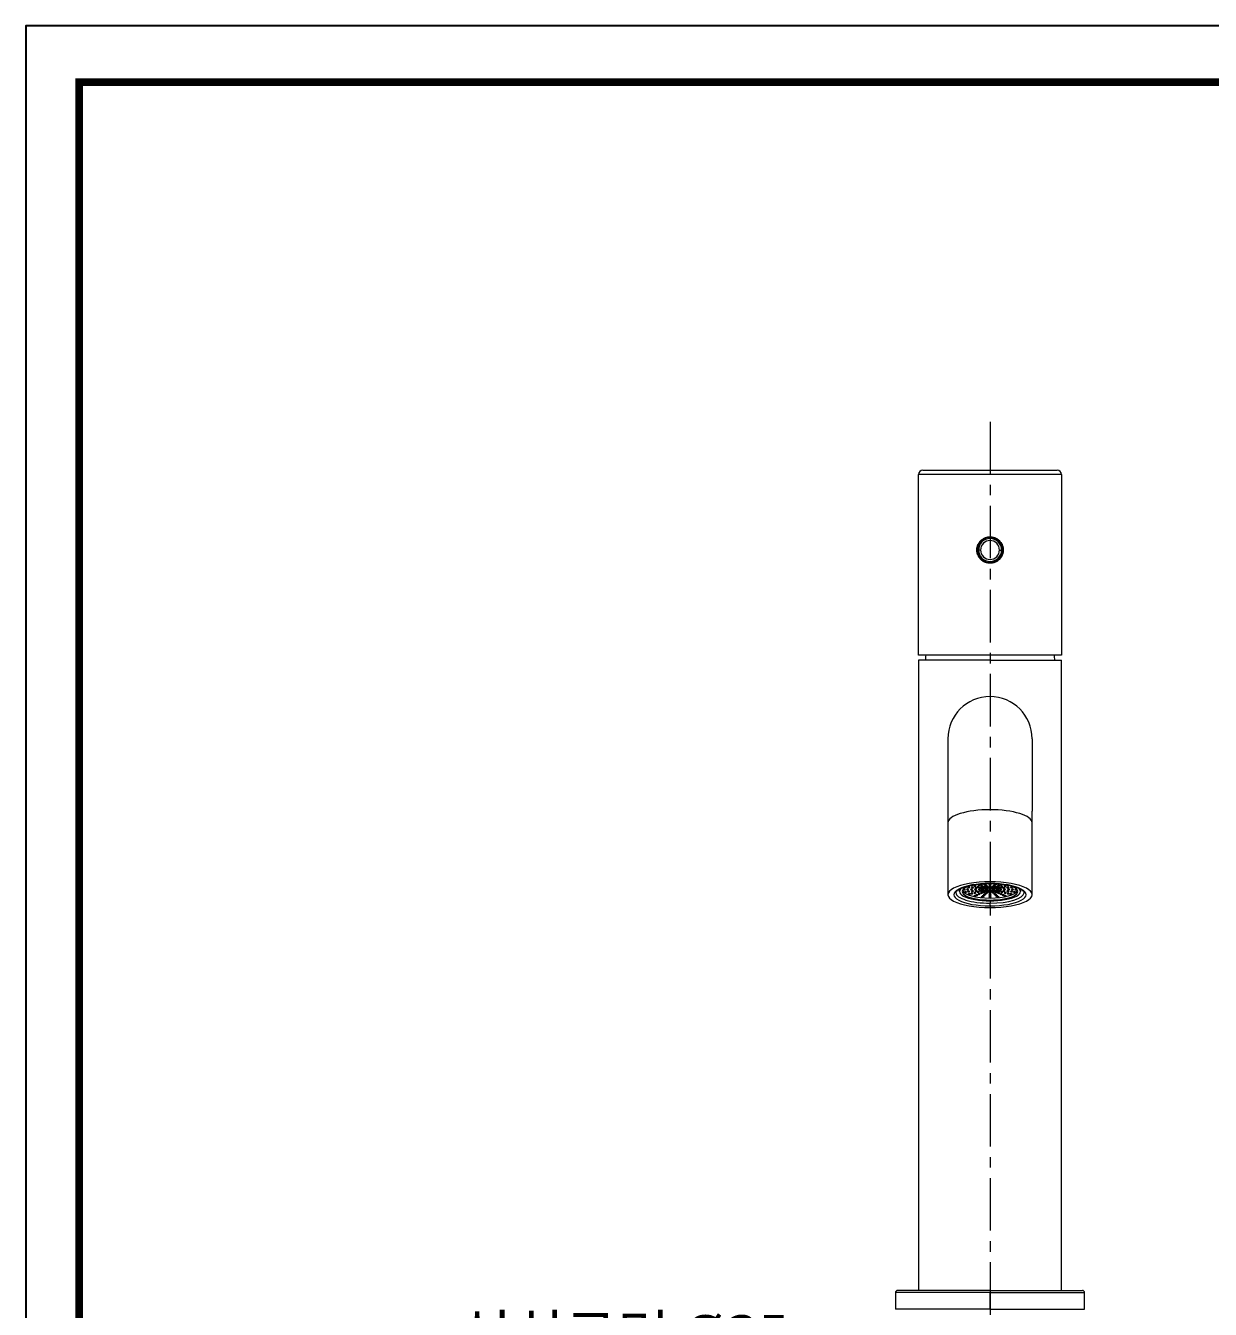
# Model space of a CAD drawing. Extents: x 2474 to 3264, y 0 to 579.
# Drawn here: x 2474 to 2755.8, y 273.3 to 578.8 of the extents above; entities that cross this region are included whole.
import ezdxf

# ---------------------------------------------------------------- set-up
doc = ezdxf.new("R2010")
doc.units = 0
doc.header["$LTSCALE"] = 10
doc.header["$MEASUREMENT"] = 0
doc.header["$PDMODE"] = 3
doc.header["$PDSIZE"] = -10
doc.linetypes.add('CENTER', pattern=[2, 1.25, -0.25, 0.25, -0.25])
doc.layers.get('0').update_dxf_attribs({"linetype": 'CONTINUOUS'})
doc.layers.get('DEFPOINTS').update_dxf_attribs({"linetype": 'CONTINUOUS'})
doc.layers.add('1', color=7, linetype='CONTINUOUS')
doc.layers.add('BODY', color=7, linetype='CONTINUOUS')
doc.styles.add('Daelim Dimension', font='NanumGothic.ttf')
doc.dimstyles.new('DEFAULT', dxfattribs={"dimscale": 2, "dimtxt": 2, "dimasz": 2, "dimexe": 0, "dimexo": 2, "dimgap": 1, "dimtad": 1, "dimdec": 0, "dimzin": 9, "dimdsep": 46, "dimtxsty": 'Daelim Dimension', "dimcen": 0.5, "dimclrd": 5, "dimclre": 5, "dimclrt": 256, "dimadec": 1, "dimazin": 0, "dimtfac": 1, "dimtdec": 0, "dimtix": 1, "dimtmove": 0, "dimatfit": 3, "dimfxl": 1, "dimtolj": 1, "dimtzin": 1, "dimlwd": 9, "dimlwe": 9, "dimarcsym": 0})

# ---------------------------------------------------------------- blocks, each defined once
blk = doc.blocks.new('*D0')
at = {"color": 5, "lineweight": 9, "ltscale": 0.5, "transparency": 16777216}
for p, q in [((2685.92, 259.85), (2685.92, 257.73)), ((2720.92, 259.85), (2720.92, 257.73)), ((2685.92, 257.73), (2573.3, 257.73)), ((2716.92, 257.73), (2689.92, 257.73))]:
    blk.add_line(p, q, dxfattribs=at)
at = {"color": 5, "ltscale": 0.5, "transparency": 16777216}
for points in [[(2689.92, 258.4), (2689.92, 257.07), (2685.92, 257.73)], [(2716.92, 258.4), (2716.92, 257.07), (2720.92, 257.73)]]:
    blk.add_solid(points, dxfattribs=at)
at = {"layer": 'DEFPOINTS', "color": 0, "ltscale": 0.5, "transparency": 16777216}
for p in [(2720.92, 257.73), (2685.92, 255.85), (2720.92, 255.85)]:
    blk.add_point(p, dxfattribs=at)
at = {"color": 7, "ltscale": 0.5, "transparency": 16777216, "insert": (2616.41, 266.36), "char_height": 10, "attachment_point": 5, "style": 'Daelim Dimension'}
blk.add_mtext('\\A1;설치구멍 %%C35', dxfattribs=at)

msp = doc.modelspace()

# ---------------------------------------------------------------- linework, layer by layer
at = {"ltscale": 0.5}
msp.add_lwpolyline([(2473.97, 0), (3263.85, 0), (3263.85, 578.76), (2473.97, 578.76)], close=True, dxfattribs=at)
at = {"color": 5, "linetype": 'ByBlock', "lineweight": 200, "const_width": 1.82}
msp.add_lwpolyline([(2486.67, 24.78), (3251.07, 24.78), (3251.07, 565.32), (2486.67, 565.32)], close=True, dxfattribs=at)
at = {"layer": '1', "color": 7, "linetype": 'Continuous', "lineweight": 13}
for p, q in [((2720.43, 471.98), (2686.43, 471.98)), ((2700.68, 453.98), (2700.43, 453.98)), ((2701.18, 453.98), (2700.68, 453.98)), ((2705.69, 453.98), (2706.19, 453.98)), ((2706.43, 453.98), (2706.19, 453.98)), ((2697.84, 373.76), (2697.84, 373.8)), ((2698.11, 372.71), (2698.11, 372.66)), ((2698.58, 373.69), (2698.58, 373.73)), ((2698.99, 372.8), (2698.99, 372.75)), ((2699.31, 374.12), (2699.31, 374.22)), ((2699.46, 373.6), (2699.46, 373.64)), ((2699.92, 372.89), (2699.92, 372.84)), ((2700.06, 373.96), (2700.06, 374.05)), ((2700.39, 373.5), (2700.39, 373.55)), ((2700.79, 372.98), (2700.79, 372.93)), ((2700.85, 373.78), (2700.85, 373.87)), ((2700.98, 374.24), (2700.98, 374.37)), ((2701.19, 372.78), (2701.19, 372.69)), ((2701.27, 373.42), (2701.27, 373.46)), ((2701.47, 373.05), (2701.47, 373)), ((2701.55, 374), (2701.55, 374.12)), ((2701.59, 373.61), (2701.59, 373.7)), ((2701.76, 372.91), (2701.76, 372.82)), ((2701.94, 373.35), (2701.94, 373.4)), ((2702.09, 373.77), (2702.09, 373.89)), ((2702.14, 374.42), (2702.14, 374.56)), ((2702.16, 373.48), (2702.16, 373.57)), ((2702.22, 372.81), (2702.22, 372.68)), ((2702.45, 374.14), (2702.45, 374.29)), ((2702.51, 373.59), (2702.51, 373.72)), ((2702.55, 373.03), (2702.55, 372.92)), ((2702.73, 373.87), (2702.73, 374.02)), ((2702.79, 372.74), (2702.79, 372.59)), ((2702.9, 373.36), (2702.9, 373.47)), ((2702.95, 373.66), (2702.95, 373.81)), ((2703.43, 374.62), (2703.43, 374.59)), ((2703.43, 374.49), (2703.43, 374.59)), ((2703.43, 374.19), (2703.43, 374.34)), ((2703.43, 373.9), (2703.43, 374.06)), ((2703.43, 373.68), (2703.43, 373.84)), ((2703.43, 373.43), (2703.43, 373.58)), ((2703.43, 373.28), (2703.43, 373.12)), ((2703.43, 372.97), (2703.43, 372.81)), ((2703.43, 372.71), (2703.43, 372.56)), ((2703.92, 373.66), (2703.92, 373.81)), ((2703.96, 373.36), (2703.96, 373.47)), ((2704.07, 372.74), (2704.07, 372.59)), ((2704.14, 373.87), (2704.14, 374.02)), ((2704.32, 373.03), (2704.32, 372.92)), ((2704.36, 373.59), (2704.36, 373.72)), ((2704.42, 374.14), (2704.42, 374.29)), ((2704.65, 372.81), (2704.65, 372.68)), ((2704.7, 373.48), (2704.7, 373.57)), ((2704.72, 374.42), (2704.72, 374.56)), ((2704.77, 373.77), (2704.77, 373.89)), ((2704.93, 373.35), (2704.93, 373.4)), ((2705.11, 372.91), (2705.11, 372.82)), ((2705.28, 373.61), (2705.28, 373.7)), ((2705.32, 374), (2705.32, 374.12)), ((2705.4, 373.05), (2705.4, 373)), ((2705.6, 373.42), (2705.6, 373.46)), ((2705.68, 372.78), (2705.68, 372.69)), ((2705.89, 374.24), (2705.89, 374.37)), ((2706.02, 373.78), (2706.02, 373.87)), ((2706.08, 372.98), (2706.08, 372.93)), ((2706.48, 373.5), (2706.48, 373.55)), ((2706.81, 373.96), (2706.81, 374.05)), ((2706.95, 372.89), (2706.95, 372.84)), ((2707.4, 373.6), (2707.4, 373.64)), ((2707.56, 374.12), (2707.56, 374.22)), ((2707.88, 372.8), (2707.88, 372.75)), ((2708.28, 373.69), (2708.28, 373.73)), ((2708.76, 372.71), (2708.76, 372.66)), ((2709.03, 373.76), (2709.03, 373.8)), ((2697.36, 372.64), (2697.36, 372.59)), ((2698.27, 372.13), (2698.27, 372.04)), ((2698.9, 372.27), (2698.9, 372.18)), ((2699.65, 372.44), (2699.65, 372.35)), ((2699.68, 371.73), (2699.68, 371.6)), ((2700.14, 371.92), (2700.14, 371.8)), ((2700.44, 372.62), (2700.44, 372.53)), ((2700.69, 372.15), (2700.69, 372.03)), ((2701.26, 372.4), (2701.26, 372.27)), ((2701.46, 371.47), (2701.46, 371.32)), ((2701.7, 371.7), (2701.7, 371.55)), ((2701.8, 372.63), (2701.8, 372.5)), ((2701.99, 371.97), (2701.99, 371.82)), ((2702.29, 372.26), (2702.29, 372.11)), ((2702.58, 372.53), (2702.58, 372.38)), ((2703.43, 372.49), (2703.43, 372.34)), ((2703.43, 372.21), (2703.43, 372.05)), ((2703.43, 371.91), (2703.43, 371.75)), ((2703.43, 371.62), (2703.43, 371.47)), ((2703.43, 371.38), (2703.43, 371.23)), ((2703.43, 370.48), (2703.43, 369.93)), ((2703.43, 369.3), (2703.43, 369.93)), ((2704.29, 372.53), (2704.29, 372.38)), ((2704.58, 372.26), (2704.58, 372.11)), ((2704.88, 371.97), (2704.88, 371.82)), ((2705.07, 372.63), (2705.07, 372.5)), ((2705.16, 371.7), (2705.16, 371.55)), ((2705.41, 371.47), (2705.41, 371.32)), ((2705.61, 372.4), (2705.61, 372.27)), ((2706.18, 372.15), (2706.18, 372.03)), ((2706.43, 372.62), (2706.43, 372.53)), ((2706.73, 371.92), (2706.73, 371.8)), ((2707.19, 371.73), (2707.19, 371.6)), ((2707.22, 372.44), (2707.22, 372.35)), ((2707.96, 372.27), (2707.96, 372.18)), ((2708.6, 372.13), (2708.6, 372.04)), ((2709.51, 372.64), (2709.51, 372.59)), ((2703.43, 277.28), (2680.93, 277.28)), ((2703.43, 277.78), (2703.43, 277.28)), ((2703.43, 277.28), (2725.93, 277.28)), ((2703.43, 273.28), (2703.43, 277.28))]:
    msp.add_line(p, q, dxfattribs=at)
at = {"layer": '1', "color": 7, "linetype": 'Continuous', "lineweight": 18}
for p, q in [((2687.43, 472.98), (2719.43, 472.98)), ((2686.43, 427.78), (2686.43, 277.78)), ((2703.43, 427.78), (2686.43, 427.78)), ((2703.43, 427.78), (2720.43, 427.78)), ((2720.43, 277.78), (2720.43, 427.78)), ((2693.43, 409.08), (2693.43, 391.81)), ((2713.43, 409.08), (2713.43, 391.81)), ((2693.43, 391.81), (2693.43, 389.08)), ((2713.43, 389.08), (2713.43, 391.81)), ((2693.43, 389.08), (2693.43, 371.96)), ((2713.43, 371.96), (2713.43, 389.08)), ((2696.18, 372.72), (2696.18, 373.3)), ((2710.68, 373.3), (2710.68, 372.72)), ((2680.93, 277.28), (2680.93, 273.28)), ((2703.43, 277.78), (2681.43, 277.78)), ((2703.43, 277.78), (2725.43, 277.78)), ((2725.93, 273.28), (2725.93, 277.28)), ((2703.43, 273.28), (2680.93, 273.28)), ((2703.43, 273.28), (2725.93, 273.28))]:
    msp.add_line(p, q, dxfattribs=at)
for centre, radius, start, end in [((2687.43, 471.98), 1, 90, 180), ((2719.43, 471.98), 1, 0, 90), ((2703.43, 453.98), 3, 0, 180), ((2703.43, 453.98), 3, 180, 0), ((2707.99, 426.48), 20, 172.8282, 176.2825), ((2698.88, 426.48), 20, 3.7175, 7.2009), ((2703.43, 409.08), 10, 90, 180), ((2703.43, 409.08), 10, 0, 90), ((2681.43, 277.28), 0.5, 90, 180), ((2725.43, 277.28), 0.5, 0, 90)]:
    msp.add_arc(centre, radius, start, end, dxfattribs=at)
at = {"layer": '1', "color": 7, "linetype": 'Continuous', "lineweight": 13}
for radius, start, end in [(2.75, 0, 180), (2.25, 0, 180), (2.75, 180, 0), (2.25, 180, 0)]:
    msp.add_arc((2703.43, 453.98), radius, start, end, dxfattribs=at)
at = {"layer": '1', "color": 7, "linetype": 'Continuous', "lineweight": 18}
for centre, major_axis, start_param, end_param in [((2703.43, 389.08), (10, 0), 1.570796, 3.141593), ((2703.43, 389.08), (10, 0), 1.570796, 3.141593), ((2703.43, 389.08), (10, 0), 6.283185, 7.853982), ((2703.43, 389.08), (10, 0), 6.283185, 7.853982), ((2703.43, 371.96), (10, 0), 1.570796, 4.712389), ((2703.43, 372.72), (-7.25, 0), 5.874189, 6.283185), ((2703.43, 372.72), (-7.25, 0), 0, 3.141593), ((2703.43, 372.72), (-6.6, 0), 5.468924, 6.283185), ((2703.43, 372.72), (-6.6, 0), 0, 3.141593), ((2703.43, 373.2), (-6.6, 0), 0.116877, 3.024716), ((2697.3, 373.2), (-0.25, 0), 3.141593, 6.283185), ((2697.3, 373.2), (-0.25, 0), 0, 3.141593), ((2697.6, 372.61), (-0.25, 0), 3.455752, 6.597345), ((2697.6, 373.78), (-0.25, 0), 1.794683, 2.827433), ((2698.08, 373.2), (-0.25, 0), 3.141593, 6.283185), ((2698.08, 373.2), (-0.25, 0), 0, 3.141593), ((2697.6, 373.78), (-0.25, 0), 2.827433, 3.42434), ((2698.35, 373.71), (-0.25, 0), 5.969026, 9.110619), ((2698.35, 372.69), (-0.25, 0), 3.455752, 6.597345), ((2698.35, 373.71), (-0.25, 0), 2.827433, 5.969026), ((2698.35, 372.69), (-0.25, 0), 0.314159, 3.455752), ((2699.01, 373.2), (-0.25, 0), 3.141593, 6.283185), ((2699.01, 373.2), (-0.25, 0), 0, 3.141593), ((2699.11, 374.17), (-0.25, 0), 6.283179, 8.796459), ((2699.23, 373.62), (-0.25, 0), 5.969026, 9.110619), ((2699.23, 372.78), (-0.25, 0), 3.455752, 6.597345), ((2699.23, 373.62), (-0.25, 0), 2.827433, 5.969026), ((2699.23, 372.78), (-0.25, 0), 0.314159, 3.455752), ((2699.11, 374.17), (-0.25, 0), 2.513274, 4.275855), ((2699.85, 374), (-0.25, 0), 5.654867, 8.796459), ((2699.85, 374), (-0.25, 0), 2.513274, 5.654867), ((2699.98, 373.2), (-0.25, 0), 3.141593, 6.283185), ((2699.98, 373.2), (-0.25, 0), 0, 3.141593), ((2700.15, 373.53), (-0.25, 0), 5.969026, 9.110619), ((2700.15, 372.87), (-0.25, 0), 3.455752, 6.597345), ((2700.15, 373.53), (-0.25, 0), 2.827433, 5.969026), ((2700.15, 372.87), (-0.25, 0), 0.314159, 3.455752), ((2700.64, 373.82), (-0.25, 0), 5.654867, 8.796459), ((2700.64, 373.82), (-0.25, 0), 2.513274, 5.654867), ((2700.83, 374.3), (-0.25, 0), 5.340708, 8.4823), ((2700.9, 373.2), (-0.25, 0), 3.141593, 6.283185), ((2700.9, 373.2), (-0.25, 0), 0, 3.141593), ((2700.83, 374.3), (-0.25, 0), 2.199115, 5.340708), ((2701.03, 373.44), (-0.25, 0), 5.969026, 9.110619), ((2701.03, 372.96), (-0.25, 0), 3.455752, 6.597345), ((2701.03, 373.44), (-0.25, 0), 2.827433, 5.969026), ((2701.03, 372.96), (-0.25, 0), 0.314159, 3.455752), ((2701.41, 374.06), (-0.25, 0), 5.340708, 8.4823), ((2701.39, 373.66), (-0.25, 0), 5.654867, 8.796459), ((2701.39, 372.74), (-0.25, 0), 3.769911, 6.911504), ((2701.39, 373.66), (-0.25, 0), 2.513274, 5.654867), ((2701.39, 372.74), (-0.25, 0), 0.628319, 3.769911), ((2701.41, 374.06), (-0.25, 0), 2.199115, 5.340708), ((2701.61, 373.2), (-0.25, 0), 3.141593, 6.283185), ((2701.61, 373.2), (-0.25, 0), 0, 3.141593), ((2701.7, 373.37), (-0.25, 0), 5.969026, 9.110619), ((2701.7, 373.02), (-0.25, 0), 3.455752, 6.597345), ((2701.7, 373.37), (-0.25, 0), 2.827433, 5.969026), ((2701.7, 373.02), (-0.25, 0), 0.314159, 3.455752), ((2701.95, 373.83), (-0.25, 0), 5.340708, 8.4823), ((2701.96, 373.53), (-0.25, 0), 5.654867, 8.796459), ((2701.96, 372.87), (-0.25, 0), 3.769911, 6.911504), ((2701.96, 373.53), (-0.25, 0), 2.513274, 5.654867), ((2701.96, 372.87), (-0.25, 0), 0.628319, 3.769911), ((2701.95, 373.83), (-0.25, 0), 2.199115, 5.340708), ((2702.07, 374.5), (-0.25, 0), 0.000003, 1.884956), ((2702.37, 374.21), (-0.25, 0), 5.026548, 8.168141), ((2702.36, 373.65), (-0.25, 0), 5.340708, 8.4823), ((2702.36, 372.74), (-0.25, 0), 4.08407, 7.225663), ((2702.07, 374.5), (-0.25, 0), 1.884956, 3.141595), ((2702.43, 373.2), (-0.25, 0), 3.141593, 6.283185), ((2702.43, 373.2), (-0.25, 0), 0, 3.141593), ((2702.36, 373.65), (-0.25, 0), 2.199115, 5.340708), ((2702.36, 372.74), (-0.25, 0), 0.942478, 4.08407), ((2702.37, 374.21), (-0.25, 0), 1.884956, 5.026548), ((2702.65, 373.94), (-0.25, 0), 5.026548, 8.168141), ((2702.73, 373.42), (-0.25, 0), 5.497787, 8.63938), ((2702.73, 372.98), (-0.25, 0), 3.926991, 7.068583), ((2702.73, 373.42), (-0.25, 0), 2.356194, 5.497787), ((2702.73, 372.98), (-0.25, 0), 0.785398, 3.926991), ((2702.65, 373.94), (-0.25, 0), 1.884956, 5.026548), ((2702.87, 372.66), (-0.25, 0), 4.39823, 7.539822), ((2702.87, 373.73), (-0.25, 0), 5.026548, 8.168141), ((2702.87, 373.73), (-0.25, 0), 1.884956, 5.026548), ((2702.87, 372.66), (-0.25, 0), 1.256637, 4.39823), ((2703.43, 373.76), (-0.25, 0), 4.712389, 7.853982), ((2703.43, 374.57), (-0.25, 0), 6.283179, 7.853982), ((2703.43, 374.26), (-0.25, 0), 4.712389, 7.853982), ((2703.43, 373.98), (-0.25, 0), 4.712389, 7.853982), ((2703.43, 373.51), (-0.25, 0), 4.712389, 7.853982), ((2703.43, 373.2), (-0.25, 0), 4.712389, 7.853982), ((2703.43, 372.89), (-0.25, 0), 4.712389, 7.853982), ((2703.43, 372.64), (-0.25, 0), 4.712389, 7.853982), ((2703.43, 371.96), (-10, 0), 1.570796, 4.712389), ((2703.43, 374.57), (-0.25, 0), 1.570796, 3.141599), ((2703.43, 374.26), (-0.25, 0), 1.570796, 4.712389), ((2703.43, 373.98), (-0.25, 0), 1.570796, 4.712389), ((2703.43, 373.76), (-0.25, 0), 1.570796, 4.712389), ((2703.43, 373.51), (-0.25, 0), 1.570796, 4.712389), ((2703.43, 373.2), (-0.25, 0), 1.570796, 4.712389), ((2703.43, 372.89), (-0.25, 0), 1.570796, 4.712389), ((2703.43, 372.64), (-0.25, 0), 1.570796, 4.712389), ((2704, 373.73), (-0.25, 0), 4.39823, 7.539822), ((2704, 372.66), (-0.25, 0), 5.026548, 8.168141), ((2704.14, 373.42), (-0.25, 0), 3.926991, 7.068583), ((2704.14, 372.98), (-0.25, 0), 5.497787, 8.63938), ((2704, 373.73), (-0.25, 0), 1.256637, 4.39823), ((2704, 372.66), (-0.25, 0), 1.884956, 5.026548), ((2704.22, 373.94), (-0.25, 0), 4.39823, 7.539822), ((2704.14, 373.42), (-0.25, 0), 0.785398, 3.926991), ((2704.14, 372.98), (-0.25, 0), 2.356194, 5.497787), ((2704.22, 373.94), (-0.25, 0), 1.256637, 4.39823), ((2704.43, 373.2), (-0.25, 0), 3.141593, 6.283185), ((2704.43, 373.2), (-0.25, 0), 0, 3.141593), ((2704.5, 374.21), (-0.25, 0), 4.39823, 7.539822), ((2704.5, 373.65), (-0.25, 0), 4.08407, 7.225663), ((2704.5, 372.74), (-0.25, 0), 5.340708, 8.4823), ((2704.5, 373.65), (-0.25, 0), 0.942478, 4.08407), ((2704.5, 372.74), (-0.25, 0), 2.199115, 5.340708), ((2704.5, 374.21), (-0.25, 0), 1.256637, 4.39823), ((2704.8, 374.5), (-0.25, 0), 6.283183, 7.539822), ((2704.91, 373.53), (-0.25, 0), 3.769911, 6.911504), ((2704.91, 372.87), (-0.25, 0), 5.654867, 8.796459), ((2704.92, 373.83), (-0.25, 0), 4.08407, 7.225663), ((2704.91, 373.53), (-0.25, 0), 0.628319, 3.769911), ((2704.91, 372.87), (-0.25, 0), 2.513274, 5.654867), ((2704.8, 374.5), (-0.25, 0), 1.256637, 3.14159), ((2704.92, 373.83), (-0.25, 0), 0.942478, 4.08407), ((2705.17, 373.37), (-0.25, 0), 3.455752, 6.597345), ((2705.17, 373.02), (-0.25, 0), 5.969026, 9.110619), ((2705.17, 373.37), (-0.25, 0), 0.314159, 3.455752), ((2705.17, 373.02), (-0.25, 0), 2.827433, 5.969026), ((2705.25, 373.2), (-0.25, 0), 3.141593, 6.283185), ((2705.25, 373.2), (-0.25, 0), 0, 3.141593), ((2705.46, 374.06), (-0.25, 0), 4.08407, 7.225663), ((2705.48, 373.66), (-0.25, 0), 3.769911, 6.911504), ((2705.48, 372.74), (-0.25, 0), 5.654867, 8.796459), ((2705.48, 373.66), (-0.25, 0), 0.628319, 3.769911), ((2705.48, 372.74), (-0.25, 0), 2.513274, 5.654867), ((2705.46, 374.06), (-0.25, 0), 0.942478, 4.08407), ((2705.84, 373.44), (-0.25, 0), 3.455752, 6.597345), ((2705.84, 372.96), (-0.25, 0), 5.969026, 9.110619), ((2705.84, 373.44), (-0.25, 0), 0.314159, 3.455752), ((2705.84, 372.96), (-0.25, 0), 2.827433, 5.969026), ((2705.96, 373.2), (-0.25, 0), 3.141593, 6.283185), ((2705.96, 373.2), (-0.25, 0), 0, 3.141593), ((2706.04, 374.3), (-0.25, 0), 4.08407, 7.225663), ((2706.04, 374.3), (-0.25, 0), 0.942478, 4.08407), ((2706.23, 373.82), (-0.25, 0), 3.769911, 6.911504), ((2706.23, 373.82), (-0.25, 0), 0.628319, 3.769911), ((2706.72, 373.53), (-0.25, 0), 3.455752, 6.597345), ((2706.72, 372.87), (-0.25, 0), 5.969026, 9.110619), ((2706.72, 373.53), (-0.25, 0), 0.314159, 3.455752), ((2706.72, 372.87), (-0.25, 0), 2.827433, 5.969026), ((2706.88, 373.2), (-0.25, 0), 3.141593, 6.283185), ((2706.88, 373.2), (-0.25, 0), 0, 3.141593), ((2707.01, 374), (-0.25, 0), 3.769911, 6.911504), ((2707.01, 374), (-0.25, 0), 0.628319, 3.769911), ((2707.64, 373.62), (-0.25, 0), 3.455752, 6.597345), ((2707.64, 372.78), (-0.25, 0), 5.969026, 9.110619), ((2707.64, 373.62), (-0.25, 0), 0.314159, 3.455752), ((2707.64, 372.78), (-0.25, 0), 2.827433, 5.969026), ((2707.76, 374.17), (-0.25, 0), 5.141512, 6.911504), ((2707.76, 374.17), (-0.25, 0), 0.628319, 3.141547), ((2707.86, 373.2), (-0.25, 0), 3.141593, 6.283185), ((2707.86, 373.2), (-0.25, 0), 0, 3.141593), ((2703.43, 372.72), (-6.6, 0), 3.141593, 3.97328), ((2708.52, 373.71), (-0.25, 0), 3.455752, 6.597345), ((2708.52, 372.69), (-0.25, 0), 5.969026, 9.110619), ((2708.52, 373.71), (-0.25, 0), 0.314159, 3.455752), ((2708.52, 372.69), (-0.25, 0), 2.827433, 5.969026), ((2708.78, 373.2), (-0.25, 0), 3.141593, 6.283185), ((2708.78, 373.2), (-0.25, 0), 0, 3.141593), ((2709.27, 373.78), (-0.25, 0), 6.000438, 6.597345), ((2709.27, 373.78), (-0.25, 0), 0.314159, 1.34691), ((2709.27, 372.61), (-0.25, 0), 2.827433, 5.969026), ((2709.57, 373.2), (-0.25, 0), 3.141593, 6.283185), ((2709.57, 373.2), (-0.25, 0), 0, 3.141593), ((2703.43, 372.72), (-7.25, 0), 3.141593, 3.552061), ((2703.43, 372.44), (-8.1, 0), 6.267183, 6.283185), ((2697.6, 372.61), (-0.25, 0), 0.314159, 3.455752), ((2698.47, 372.08), (-0.25, 0), 3.769911, 6.911504), ((2698.47, 372.08), (-0.25, 0), 0.628319, 3.769911), ((2699.11, 372.23), (-0.25, 0), 3.769911, 6.911504), ((2699.11, 372.23), (-0.25, 0), 0.628319, 3.769911), ((2699.85, 372.39), (-0.25, 0), 3.769911, 6.911504), ((2699.83, 371.66), (-0.25, 0), 4.08407, 7.225663), ((2699.85, 372.39), (-0.25, 0), 0.628319, 3.769911), ((2699.83, 371.66), (-0.25, 0), 0.942478, 4.08407), ((2700.29, 371.86), (-0.25, 0), 4.08407, 7.225663), ((2700.29, 371.86), (-0.25, 0), 0.942478, 4.08407), ((2700.64, 372.57), (-0.25, 0), 3.769911, 6.911504), ((2700.64, 372.57), (-0.25, 0), 0.628319, 3.769911), ((2700.83, 372.09), (-0.25, 0), 4.08407, 7.225663), ((2700.83, 372.09), (-0.25, 0), 0.942478, 4.08407), ((2701.41, 372.34), (-0.25, 0), 4.08407, 7.225663), ((2701.41, 372.34), (-0.25, 0), 0.942478, 4.08407), ((2701.54, 371.4), (-0.25, 0), 4.39823, 7.539822), ((2701.54, 371.4), (-0.25, 0), 1.256637, 4.39823), ((2701.78, 371.63), (-0.25, 0), 4.39823, 7.539822), ((2701.95, 372.57), (-0.25, 0), 4.08407, 7.225663), ((2701.78, 371.63), (-0.25, 0), 1.256637, 4.39823), ((2702.07, 371.9), (-0.25, 0), 4.39823, 7.539822), ((2701.95, 372.57), (-0.25, 0), 0.942478, 4.08407), ((2702.07, 371.9), (-0.25, 0), 1.256637, 4.39823), ((2702.37, 372.18), (-0.25, 0), 4.39823, 7.539822), ((2702.37, 372.18), (-0.25, 0), 1.256637, 4.39823), ((2702.65, 372.45), (-0.25, 0), 4.39823, 7.539822), ((2702.65, 372.45), (-0.25, 0), 1.256637, 4.39823), ((2703.43, 372.42), (-0.25, 0), 4.712389, 7.853982), ((2703.43, 372.13), (-0.25, 0), 4.712389, 7.853982), ((2703.43, 371.83), (-0.25, 0), 4.712389, 7.853982), ((2703.43, 371.54), (-0.25, 0), 4.712389, 7.853982), ((2703.43, 371.3), (-0.25, 0), 4.712389, 7.853982), ((2703.43, 372.42), (-0.25, 0), 1.570796, 4.712389), ((2703.43, 372.13), (-0.25, 0), 1.570796, 4.712389), ((2703.43, 371.83), (-0.25, 0), 1.570796, 4.712389), ((2703.43, 371.54), (-0.25, 0), 1.570796, 4.712389), ((2703.43, 371.3), (-0.25, 0), 1.570796, 4.712389), ((2704.22, 372.45), (-0.25, 0), 5.026548, 8.168141), ((2704.22, 372.45), (-0.25, 0), 1.884956, 5.026548), ((2704.5, 372.18), (-0.25, 0), 5.026548, 8.168141), ((2704.5, 372.18), (-0.25, 0), 1.884956, 5.026548), ((2704.8, 371.9), (-0.25, 0), 5.026548, 8.168141), ((2704.92, 372.57), (-0.25, 0), 5.340708, 8.4823), ((2704.8, 371.9), (-0.25, 0), 1.884956, 5.026548), ((2704.92, 372.57), (-0.25, 0), 2.199115, 5.340708), ((2705.09, 371.63), (-0.25, 0), 5.026548, 8.168141), ((2705.09, 371.63), (-0.25, 0), 1.884956, 5.026548), ((2705.33, 371.4), (-0.25, 0), 5.026548, 8.168141), ((2705.46, 372.34), (-0.25, 0), 5.340708, 8.4823), ((2705.33, 371.4), (-0.25, 0), 1.884956, 5.026548), ((2705.46, 372.34), (-0.25, 0), 2.199115, 5.340708), ((2706.04, 372.09), (-0.25, 0), 5.340708, 8.4823), ((2706.04, 372.09), (-0.25, 0), 2.199115, 5.340708), ((2706.23, 372.57), (-0.25, 0), 5.654867, 8.796459), ((2706.23, 372.57), (-0.25, 0), 2.513274, 5.654867), ((2706.58, 371.86), (-0.25, 0), 5.340708, 8.4823), ((2706.58, 371.86), (-0.25, 0), 2.199115, 5.340708), ((2707.01, 372.39), (-0.25, 0), 5.654867, 8.796459), ((2707.04, 371.66), (-0.25, 0), 5.340708, 8.4823), ((2707.01, 372.39), (-0.25, 0), 2.513274, 5.654867), ((2707.04, 371.66), (-0.25, 0), 2.199115, 5.340708), ((2707.76, 372.23), (-0.25, 0), 5.654867, 8.796459), ((2707.76, 372.23), (-0.25, 0), 2.513274, 5.654867), ((2708.4, 372.08), (-0.25, 0), 5.654867, 8.796459), ((2708.4, 372.08), (-0.25, 0), 2.513274, 5.654867), ((2709.27, 372.61), (-0.25, 0), 5.969026, 9.110619), ((2703.43, 372.44), (-8.1, 0), 3.12559, 3.141592)]:
    msp.add_ellipse(centre, major_axis=major_axis, ratio=0.309017, start_param=start_param, end_param=end_param, dxfattribs=at)
at = {"layer": '1', "color": 7, "linetype": 'Continuous', "lineweight": 13}
for centre, major_axis, start_param, end_param in [((2703.43, 371.96), (-8.6, 0), 4.712389, 7.853982), ((2703.43, 371.96), (-8.6, 0), 1.570796, 4.712389), ((2703.43, 372.44), (-8.1, 0), 6.283185, 7.853982), ((2703.43, 372.44), (-8.1, 0), 1.570796, 3.12559)]:
    msp.add_ellipse(centre, major_axis=major_axis, ratio=0.309017, start_param=start_param, end_param=end_param, dxfattribs=at)
at = {"layer": '1', "color": 7, "linetype": 'Continuous', "lineweight": 18}
for points in [[(2686.43, 428.98), (2686.43, 471.98)], [(2720.43, 471.98), (2720.43, 428.98)]]:
    msp.add_open_spline(points, degree=1, dxfattribs=at)
for points, knots in [([(2703.43, 450.83), (2703.33, 450.83), (2703.23, 450.84), (2703.02, 450.86), (2702.82, 450.89), (2702.62, 450.94), (2702.49, 450.97), (2702.47, 450.98), (2702.42, 451), (2702.4, 451.01), (2702.32, 451.03), (2702.27, 451.05), (2702.13, 451.11), (2701.95, 451.2), (2701.77, 451.3), (2701.64, 451.39), (2701.6, 451.42), (2701.52, 451.48), (2701.48, 451.51), (2701.36, 451.61), (2701.2, 451.75), (2701, 451.98), (2700.87, 452.14), (2700.79, 452.27), (2700.76, 452.32), (2700.71, 452.4), (2700.68, 452.45), (2700.61, 452.59), (2700.52, 452.77), (2700.45, 452.96), (2700.41, 453.11), (2700.39, 453.16), (2700.37, 453.24), (2700.37, 453.26), (2700.36, 453.31), (2700.33, 453.44), (2700.29, 453.67), (2700.28, 453.88), (2700.28, 454.08), (2700.29, 454.18), (2700.3, 454.31), (2700.3, 454.34), (2700.31, 454.39), (2700.32, 454.47), (2700.33, 454.54), (2700.36, 454.7), (2700.41, 454.9), (2700.48, 455.09), (2700.54, 455.23), (2700.56, 455.28), (2700.61, 455.37), (2700.63, 455.42), (2700.71, 455.56), (2700.81, 455.73), (2700.93, 455.9), (2701.03, 456.02), (2701.08, 456.08), (2701.13, 456.13), (2701.17, 456.17), (2701.19, 456.19), (2701.28, 456.28), (2701.43, 456.42), (2701.68, 456.6), (2701.85, 456.71), (2701.97, 456.77), (2701.99, 456.78), (2702.04, 456.8), (2702.06, 456.82), (2702.13, 456.85), (2702.18, 456.87), (2702.32, 456.93), (2702.51, 457), (2702.71, 457.05), (2702.87, 457.08), (2702.92, 457.09), (2703.02, 457.1), (2703.07, 457.11), (2703.23, 457.13), (2703.33, 457.13), (2703.43, 457.13)], [0, 0, 0, 0, 0.03125, 0.03125, 0.0625, 0.09375, 0.09375, 0.101562, 0.101562, 0.109375, 0.109375, 0.125, 0.125, 0.15625, 0.1875, 0.1875, 0.203125, 0.203125, 0.21875, 0.21875, 0.25, 0.28125, 0.3125, 0.3125, 0.328125, 0.328125, 0.34375, 0.34375, 0.375, 0.40625, 0.40625, 0.421875, 0.421875, 0.429687, 0.429687, 0.4375, 0.46875, 0.5, 0.5, 0.53125, 0.53125, 0.539062, 0.539062, 0.546875, 0.5625, 0.5625, 0.59375, 0.625, 0.625, 0.640625, 0.640625, 0.65625, 0.65625, 0.6875, 0.71875, 0.71875, 0.734375, 0.742187, 0.742187, 0.75, 0.75, 0.78125, 0.8125, 0.84375, 0.84375, 0.851562, 0.851562, 0.859375, 0.859375, 0.875, 0.875, 0.90625, 0.9375, 0.9375, 0.953125, 0.953125, 0.96875, 0.96875, 1, 1, 1, 1]), ([(2703.43, 457.13), (2703.54, 457.13), (2703.64, 457.13), (2703.85, 457.11), (2704.05, 457.07), (2704.25, 457.02), (2704.37, 456.99), (2704.4, 456.98), (2704.45, 456.96), (2704.47, 456.95), (2704.55, 456.93), (2704.59, 456.91), (2704.74, 456.85), (2704.92, 456.76), (2705.1, 456.66), (2705.23, 456.57), (2705.27, 456.54), (2705.35, 456.48), (2705.39, 456.45), (2705.51, 456.35), (2705.67, 456.21), (2705.87, 455.98), (2705.99, 455.82), (2706.08, 455.69), (2706.11, 455.65), (2706.16, 455.56), (2706.19, 455.51), (2706.26, 455.38), (2706.35, 455.19), (2706.42, 455), (2706.46, 454.85), (2706.48, 454.8), (2706.5, 454.72), (2706.5, 454.7), (2706.51, 454.65), (2706.54, 454.52), (2706.57, 454.29), (2706.58, 454.09), (2706.58, 453.88), (2706.58, 453.78), (2706.57, 453.65), (2706.56, 453.62), (2706.56, 453.57), (2706.55, 453.49), (2706.53, 453.42), (2706.5, 453.26), (2706.45, 453.07), (2706.38, 452.87), (2706.33, 452.73), (2706.3, 452.68), (2706.26, 452.59), (2706.24, 452.54), (2706.16, 452.4), (2706.06, 452.23), (2705.94, 452.06), (2705.84, 451.94), (2705.79, 451.89), (2705.73, 451.83), (2705.7, 451.79), (2705.68, 451.77), (2705.59, 451.68), (2705.44, 451.54), (2705.19, 451.36), (2705.01, 451.25), (2704.9, 451.19), (2704.88, 451.18), (2704.83, 451.16), (2704.81, 451.15), (2704.74, 451.11), (2704.69, 451.09), (2704.55, 451.03), (2704.35, 450.96), (2704.15, 450.91), (2704, 450.88), (2703.95, 450.87), (2703.85, 450.86), (2703.8, 450.85), (2703.64, 450.84), (2703.54, 450.83), (2703.43, 450.83)], [0, 0, 0, 0, 0.03125, 0.03125, 0.0625, 0.09375, 0.09375, 0.101562, 0.101562, 0.109375, 0.109375, 0.125, 0.125, 0.15625, 0.1875, 0.1875, 0.203125, 0.203125, 0.21875, 0.21875, 0.25, 0.28125, 0.3125, 0.3125, 0.328125, 0.328125, 0.34375, 0.34375, 0.375, 0.40625, 0.40625, 0.421875, 0.421875, 0.429687, 0.429687, 0.4375, 0.46875, 0.5, 0.5, 0.53125, 0.53125, 0.539062, 0.539062, 0.546875, 0.5625, 0.5625, 0.59375, 0.625, 0.625, 0.640625, 0.640625, 0.65625, 0.65625, 0.6875, 0.71875, 0.71875, 0.734375, 0.742187, 0.742187, 0.75, 0.75, 0.78125, 0.8125, 0.84375, 0.84375, 0.851562, 0.851562, 0.859375, 0.859375, 0.875, 0.875, 0.90625, 0.9375, 0.9375, 0.953125, 0.953125, 0.96875, 0.96875, 1, 1, 1, 1]), ([(2695.34, 372.46), (2695.34, 372.49), (2695.35, 372.58), (2695.46, 372.76), (2695.7, 373), (2696.08, 373.25), (2696.57, 373.5), (2697.18, 373.74), (2697.9, 373.96), (2698.72, 374.16), (2699.63, 374.32), (2700.29, 374.42), (2700.66, 374.45), (2700.69, 374.45)], [0, 0, 0, 0, 0.091026, 0.184966, 0.285728, 0.383187, 0.481189, 0.580809, 0.681894, 0.784068, 0.886997, 0.990437, 1, 1, 1, 1]), ([(2700.69, 374.45), (2701, 374.48), (2701.64, 374.54), (2702.57, 374.59), (2703.18, 374.59), (2703.43, 374.59)], [0, 0, 0, 0, 0.344414, 0.724555, 1, 1, 1, 1]), ([(2703.43, 374.59), (2703.62, 374.59), (2704.16, 374.59), (2705.05, 374.55), (2705.79, 374.5), (2706.16, 374.45), (2706.2, 374.45)], [0, 0, 0, 0, 0.197843, 0.574711, 0.951492, 1, 1, 1, 1]), ([(2706.2, 374.45), (2706.49, 374.42), (2707.1, 374.34), (2707.99, 374.19), (2708.83, 374), (2709.58, 373.78), (2710.22, 373.54), (2710.74, 373.29), (2711.13, 373.03), (2711.39, 372.79), (2711.51, 372.59), (2711.54, 372.49), (2711.53, 372.43), (2711.53, 372.42)], [0, 0, 0, 0, 0.088468, 0.189781, 0.290716, 0.391093, 0.490659, 0.589068, 0.68592, 0.781051, 0.875586, 0.972791, 1, 1, 1, 1])]:
    msp.add_open_spline(points, degree=3, knots=knots, dxfattribs=at)
msp.add_rational_spline([(2720.43, 428.98), (2720.43, 428.98), (2703.43, 428.98), (2686.43, 428.98), (2686.43, 428.98)], [1, 0.707106781187, 1, 0.707106781187, 1], degree=2, knots=[0, 0, 0, 0.5, 0.5, 1, 1, 1], dxfattribs=at)
at = {"layer": 'BODY', "color": 1, "linetype": 'CENTER', "lineweight": 5}
msp.add_line((2703.43, 484.5), (2703.43, 159.97), dxfattribs=at)

# ---------------------------------------------------------------- dimensions: what is measured, and where the dimension line sits
at = {"color": 5, "ltscale": 0.5}
dim = msp.add_linear_dim(base=(2720.92, 257.73), p1=(2685.92, 255.85), p2=(2720.92, 255.85), text='설치구멍 %%C<>', dimstyle='DEFAULT', override={"dimtxt": 5, "dimclrd": 5, "dimclre": 5, "dimclrt": 7}, dxfattribs=at)
dim.commit()
dim.dimension.update_dxf_attribs({"geometry": '*D0', "text_midpoint": (2616.41, 257.73), "dimtype": 160})

doc.saveas('drawing.dxf')
